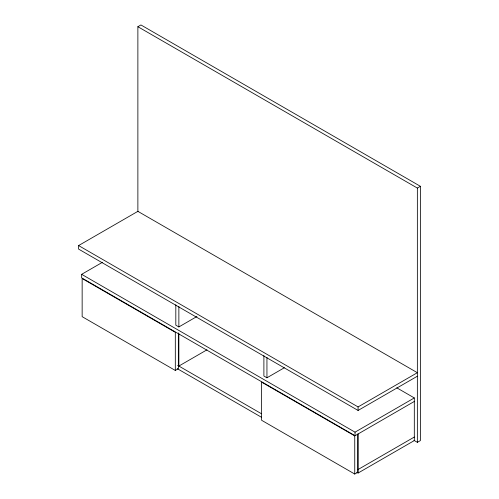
<?xml version="1.0" encoding="UTF-8"?>
<svg xmlns="http://www.w3.org/2000/svg" width="499" height="499" viewBox="0 0 499 499"><rect width="100%" height="100%" fill="white"/><g stroke="black" fill="none" stroke-linecap="round" stroke-linejoin="round"><path stroke-width="0.75" d="M137.874 211.769L137.874 26.709L140.924 24.95L420.408 186.308L420.408 440.573L417.357 442.332L413.983 440.38M78.593 245.57L137.874 211.345L417.357 372.703L358.076 406.928L78.593 245.57L78.593 249.095L358.076 410.452L417.357 376.221M81.643 274.325L355.026 432.159L355.026 435.683L81.643 277.843L81.643 274.325L102.526 262.268M137.874 26.709L417.357 188.067L420.408 186.308M175.816 304.733L175.816 325.173L178.867 326.939L196.943 316.497M206.985 349.818L178.867 366.054L178.867 333.55M175.311 370.451L175.311 332.315L82.148 278.529L82.148 316.665L175.311 370.451L178.361 368.692L178.361 332.889M263.896 355.587L263.896 376.028L266.946 377.787L284.355 367.738M355.026 432.159L414.307 397.934L414.307 440.573L358.076 473.04L356.723 472.26M357.795 434.149L357.795 472.291L354.745 474.05L354.745 435.908L414.307 401.452M358.076 469.515L414.307 437.049M396.761 387.798L414.307 397.934M354.745 435.908L261.588 382.122L261.588 420.264L354.745 474.05M177.65 365.349L261.545 413.79M177.17 368.593L261.545 417.307M417.357 188.067L417.357 442.332M358.076 406.928L358.076 410.452M358.076 433.918L358.076 473.04M266.946 357.346L266.946 377.787M178.867 306.492L178.867 326.939"/></g></svg>
